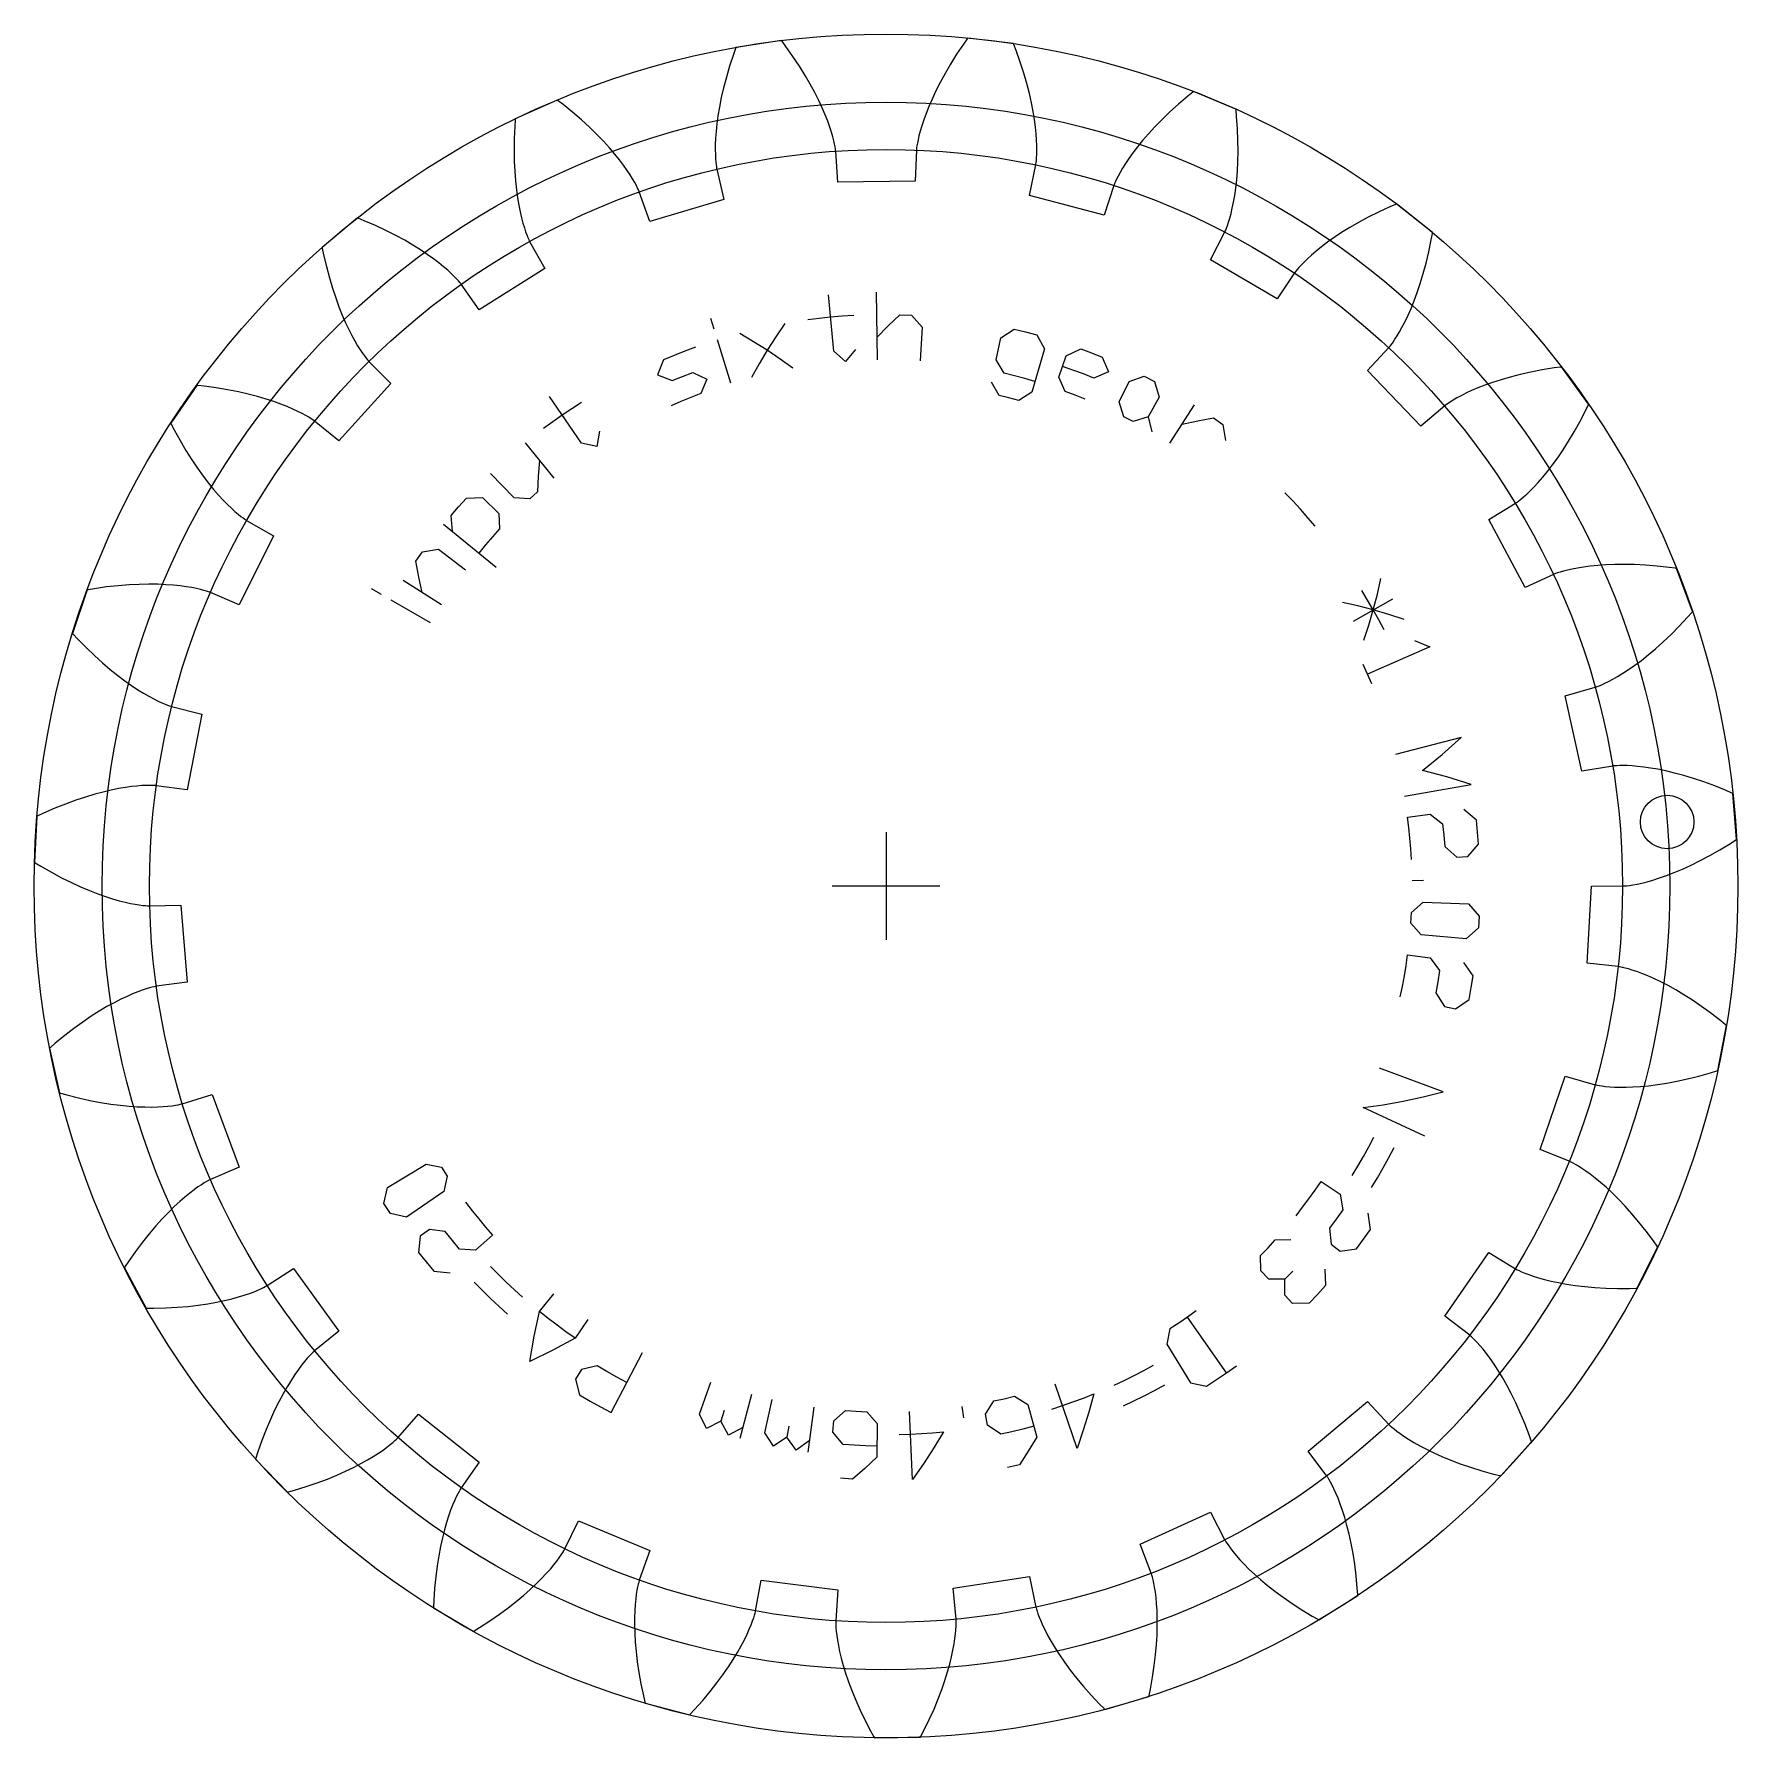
# Model space of a CAD drawing. Extents: x -25.2 to 25.2, y -25.2 to 25.2.
import ezdxf

# ---------------------------------------------------------------- set-up
doc = ezdxf.new("R2010")
doc.units = 0
for name, color, linetype in [('gear', 7, 'CONTINUOUS'), ('gear_guides', 5, 'CONTINUOUS'), ('gear_texts', 7, 'CONTINUOUS')]:
    doc.layers.add(name, color=color, linetype=linetype)

msp = doc.modelspace()

# ---------------------------------------------------------------- linework, layer by layer
at = {"layer": 'gear'}
msp.add_lwpolyline([(20.907, 0), (21.832384, 0.000039), (21.85399, 0.000795), (21.895635, 0.003472), (21.957203, 0.009287), (22.038524, 0.019448), (22.139372, 0.035159), (22.259466, 0.05761), (22.398474, 0.087982), (22.556005, 0.127438), (22.73162, 0.177127), (22.924824, 0.238178), (23.135071, 0.311699), (23.361766, 0.398773), (23.604261, 0.500461), (23.861863, 0.617795), (24.133827, 0.751777), (24.419364, 0.903379), (24.717638, 1.07354), (25.02777, 1.263164), (25.186996, 1.365547), (25.207086, 1.378707), (25.212115, 1.38201), (25.21213, 1.382389), (25.10081, 2.740776), (25.100733, 2.741148), (25.095233, 2.743588), (25.073269, 2.753302), (24.899499, 2.828395), (24.562632, 2.964997), (24.240634, 3.084327), (23.934225, 3.187419), (23.644076, 3.275336), (23.370809, 3.349164), (23.114993, 3.410015), (22.877147, 3.459021), (22.657735, 3.49733), (22.457169, 3.526111), (22.275808, 3.546546), (22.113954, 3.559829), (21.971857, 3.567164), (21.849709, 3.569764), (21.747649, 3.568846), (21.665759, 3.565632), (21.604066, 3.561345), (21.562541, 3.557207), (21.5411, 3.554435), (20.628056, 3.403814), (20.131712, 5.640641), (21.02277, 5.890344), (21.043371, 5.896901), (21.082749, 5.910715), (21.140465, 5.932925), (21.216028, 5.964649), (21.308898, 6.006986), (21.418482, 6.061006), (21.54414, 6.127755), (21.685185, 6.20825), (21.840881, 6.303477), (22.010449, 6.414389), (22.193065, 6.541907), (22.38786, 6.686914), (22.593929, 6.850256), (22.810321, 7.032739), (23.036052, 7.235127), (23.270099, 7.458145), (23.511403, 7.702469), (23.758875, 7.968734), (23.884574, 8.110279), (23.900368, 8.128371), (23.904319, 8.132908), (23.904232, 8.133278), (23.430551, 9.411258), (23.430377, 9.411595), (23.424423, 9.412461), (23.400653, 9.415889), (23.213066, 9.441315), (22.851837, 9.481966), (22.509584, 9.509996), (22.186724, 9.526597), (21.883615, 9.532973), (21.600562, 9.530337), (21.337815, 9.519913), (21.095568, 9.502931), (20.873956, 9.480623), (20.673063, 9.454225), (20.492914, 9.424972), (20.333479, 9.394094), (20.194672, 9.36282), (20.076352, 9.332368), (19.978324, 9.303949), (19.900338, 9.278761), (19.842089, 9.257988), (19.803221, 9.2428), (19.783322, 9.234346), (18.944774, 8.842974), (17.863346, 10.862942), (18.653993, 11.343789), (18.67206, 11.355662), (18.706251, 11.379587), (18.755835, 11.416545), (18.820037, 11.46748), (18.898041, 11.533302), (18.988987, 11.614885), (19.091977, 11.713061), (19.206074, 11.828624), (19.330305, 11.962326), (19.46366, 12.114875), (19.6051, 12.286933), (19.75355, 12.479118), (19.907907, 12.691999), (20.067042, 12.926097), (20.229799, 13.181882), (20.394997, 13.459774), (20.561435, 13.760142), (20.727893, 14.083299), (20.810742, 14.253509), (20.821069, 14.275191), (20.82365, 14.280626), (20.823466, 14.280958), (20.022556, 15.38375), (20.022297, 15.384028), (20.01633, 15.383255), (19.992516, 15.380143), (19.805026, 15.354016), (19.446225, 15.2957), (19.109102, 15.230353), (18.793735, 15.159232), (18.500146, 15.083593), (18.228301, 15.004688), (17.978109, 14.923763), (17.749427, 14.842053), (17.542052, 14.760782), (17.35573, 14.681163), (17.190154, 14.60439), (17.044962, 14.531643), (16.91974, 14.464078), (16.814024, 14.402834), (16.727299, 14.349021), (16.659, 14.303726), (16.608515, 14.268008), (16.575186, 14.242897), (16.558306, 14.229388), (15.856444, 13.626292), (14.270139, 15.279588), (14.901734, 15.955918), (14.915929, 15.972225), (14.942397, 16.004488), (14.980171, 16.053452), (15.02825, 16.11982), (15.085602, 16.204247), (15.151165, 16.307341), (15.223848, 16.429662), (15.302536, 16.571723), (15.386087, 16.733984), (15.473341, 16.916855), (15.563115, 17.120693), (15.654209, 17.345802), (15.745408, 17.592434), (15.835483, 17.860785), (15.923194, 18.150996), (16.007291, 18.463153), (16.08652, 18.797287), (16.159617, 19.153371), (16.193473, 19.339621), (16.197567, 19.363286), (16.198586, 19.369215), (16.198319, 19.369486), (15.129579, 20.215299), (15.129255, 20.215497), (15.123718, 20.213143), (15.101627, 20.203722), (14.928138, 20.127979), (14.598375, 19.975023), (14.291384, 19.821144), (14.0069, 19.667575), (13.744606, 19.515532), (13.504129, 19.36621), (13.285049, 19.220785), (13.086892, 19.080407), (12.909134, 18.946201), (12.751202, 18.819265), (12.612479, 18.700668), (12.492298, 18.591446), (12.389948, 18.492602), (12.304676, 18.405107), (12.235686, 18.329891), (12.18214, 18.267849), (12.143164, 18.219836), (12.117846, 18.186663), (12.105236, 18.169101), (11.592115, 17.399009), (9.61858, 18.563016), (10.044282, 19.384669), (10.053551, 19.404201), (10.070333, 19.442408), (10.093496, 19.499749), (10.121887, 19.576627), (10.154334, 19.673396), (10.189651, 19.790356), (10.226637, 19.927751), (10.264079, 20.085774), (10.300755, 20.264559), (10.335435, 20.464189), (10.366885, 20.684689), (10.393867, 20.926028), (10.415143, 21.188119), (10.429478, 21.470821), (10.435638, 21.773934), (10.432398, 22.097205), (10.41854, 22.440324), (10.392857, 22.802925), (10.375208, 22.991402), (10.372765, 23.015294), (10.372146, 23.021278), (10.371816, 23.021467), (9.114511, 23.547573), (9.114145, 23.547676), (9.109449, 23.543916), (9.090719, 23.528883), (8.944099, 23.409143), (8.667831, 23.17289), (8.41374, 22.941892), (8.181238, 22.717265), (7.969691, 22.500093), (7.778419, 22.291429), (7.606698, 22.09229), (7.453762, 21.903655), (7.318804, 21.726467), (7.200976, 21.561629), (7.099394, 21.410003), (7.013138, 21.272406), (6.941251, 21.149615), (6.882747, 21.042357), (6.836608, 20.951317), (6.801786, 20.87713), (6.77721, 20.820381), (6.76178, 20.781608), (6.754376, 20.761296), (6.468051, 19.881322), (4.253655, 20.469711), (4.441892, 21.375748), (4.445548, 21.397056), (4.451399, 21.438374), (4.458233, 21.499838), (4.464829, 21.581525), (4.469965, 21.68346), (4.472417, 21.80561), (4.470963, 21.94789), (4.464382, 22.110154), (4.451462, 22.292205), (4.430997, 22.493789), (4.40179, 22.714597), (4.362659, 22.954266), (4.312436, 23.212378), (4.249967, 23.488464), (4.17412, 23.781999), (4.083782, 24.092408), (3.977866, 24.419064), (3.855307, 24.76129), (3.787461, 24.938016), (3.778663, 24.960363), (3.776452, 24.965959), (3.776084, 24.966051), (2.423461, 25.133431), (2.423081, 25.133431), (2.419573, 25.128543), (2.405594, 25.109015), (2.296716, 24.954157), (2.094434, 24.652129), (1.912088, 24.361144), (1.748811, 24.082118), (1.603701, 23.815926), (1.475818, 23.563395), (1.364193, 23.32531), (1.267821, 23.102409), (1.185672, 22.89538), (1.116687, 22.704866), (1.05978, 22.531455), (1.013845, 22.375689), (0.977753, 22.238057), (0.950356, 22.118993), (0.93049, 22.01888), (0.916975, 21.938049), (0.908621, 21.876774), (0.904224, 21.835276), (0.902575, 21.813719), (0.864282, 20.889128), (-1.426744, 20.858261), (-1.489933, 21.781485), (-1.492162, 21.802989), (-1.497675, 21.844354), (-1.507678, 21.905382), (-1.523365, 21.98582), (-1.545921, 22.08536), (-1.576516, 22.203643), (-1.616303, 22.340254), (-1.666417, 22.494725), (-1.727975, 22.66654), (-1.802068, 22.855127), (-1.889765, 23.059867), (-1.992107, 23.280091), (-2.110106, 23.515082), (-2.244745, 23.764075), (-2.396975, 24.026262), (-2.567709, 24.300788), (-2.757829, 24.586754), (-2.968175, 24.883223), (-3.081185, 25.035091), (-3.095685, 25.054236), (-3.099324, 25.059028), (-3.099703, 25.059017), (-4.447326, 24.855257), (-4.447692, 24.855155), (-4.449751, 24.849502), (-4.457944, 24.826926), (-4.521003, 24.648436), (-4.634298, 24.303033), (-4.731376, 23.973642), (-4.813317, 23.660912), (-4.881229, 23.36544), (-4.936237, 23.087771), (-4.979489, 22.828399), (-5.012148, 22.587763), (-5.035396, 22.366248), (-5.050423, 22.164186), (-5.058433, 21.981853), (-5.06064, 21.81947), (-5.058261, 21.677204), (-5.052519, 21.555163), (-5.044638, 21.453404), (-5.035843, 21.371924), (-5.027356, 21.310667), (-5.020394, 21.269521), (-5.016166, 21.248319), (-4.803587, 20.347683), (-7.001328, 19.699849), (-7.311257, 20.571789), (-7.319205, 20.591895), (-7.335674, 20.630239), (-7.36177, 20.686305), (-7.398577, 20.759527), (-7.447153, 20.849291), (-7.508525, 20.954933), (-7.583694, 21.075743), (-7.673626, 21.210966), (-7.779256, 21.359801), (-7.901482, 21.521404), (-8.041165, 21.694892), (-8.199127, 21.879338), (-8.376151, 22.073779), (-8.572975, 22.277214), (-8.790296, 22.488607), (-9.028766, 22.706889), (-9.288988, 22.930957), (-9.57152, 23.159682), (-9.721313, 23.275429), (-9.740441, 23.289951), (-9.745237, 23.293584), (-9.7456, 23.293471), (-10.988275, 22.733682), (-10.9886, 22.733485), (-10.989057, 22.727486), (-10.990855, 22.703537), (-11.003421, 22.514653), (-11.019326, 22.151491), (-11.023935, 21.808124), (-11.018464, 21.484883), (-11.00414, 21.182046), (-10.982194, 20.899833), (-10.953864, 20.63841), (-10.92039, 20.397886), (-10.883011, 20.178314), (-10.842965, 19.97969), (-10.801486, 19.801957), (-10.7598, 19.645001), (-10.719126, 19.508652), (-10.680671, 19.392686), (-10.645628, 19.296826), (-10.615177, 19.220741), (-10.590478, 19.164045), (-10.572672, 19.126304), (-10.562881, 19.107029), (-10.115196, 18.297143), (-12.056655, 17.08039), (-12.590338, 17.836378), (-12.603416, 17.853594), (-12.629619, 17.886072), (-12.669874, 17.933018), (-12.725072, 17.993595), (-12.796064, 18.066925), (-12.883662, 18.152091), (-12.988637, 18.248141), (-13.111718, 18.354086), (-13.253586, 18.468903), (-13.414879, 18.591538), (-13.596189, 18.720906), (-13.798056, 18.855895), (-14.020975, 18.995365), (-14.265386, 19.138153), (-14.531682, 19.283075), (-14.8202, 19.428924), (-15.131225, 19.574476), (-15.464989, 19.718493), (-15.640456, 19.789534), (-15.662793, 19.798357), (-15.668391, 19.800561), (-15.66871, 19.800354), (-16.714274, 18.926055), (-16.714534, 18.925777), (-16.713356, 18.919877), (-16.708626, 18.896331), (-16.669765, 18.711061), (-16.5871, 18.357076), (-16.498899, 18.025198), (-16.406422, 17.71542), (-16.310924, 17.427677), (-16.213652, 17.16185), (-16.115842, 16.917765), (-16.018716, 16.695191), (-15.923483, 16.493846), (-15.831334, 16.313392), (-15.743442, 16.153441), (-15.660955, 16.013552), (-15.585003, 15.893232), (-15.516687, 15.791942), (-15.457081, 15.709092), (-15.407231, 15.644043), (-15.368152, 15.596114), (-15.340824, 15.564576), (-15.326195, 15.548657), (-14.676608, 14.889588), (-16.217796, 13.194156), (-16.935651, 13.778124), (-16.952889, 13.791173), (-16.986883, 13.815378), (-17.038311, 13.849722), (-17.107805, 13.893161), (-17.195949, 13.944617), (-17.303276, 14.002992), (-17.430273, 14.067158), (-17.577373, 14.135968), (-17.744957, 14.208251), (-17.933356, 14.282822), (-18.142845, 14.358476), (-18.373646, 14.433996), (-18.625927, 14.508152), (-18.899799, 14.579704), (-19.195319, 14.647405), (-19.512488, 14.710005), (-19.851249, 14.766246), (-20.211491, 14.814873), (-20.399617, 14.83594), (-20.423507, 14.838409), (-20.429492, 14.839021), (-20.429743, 14.838736), (-21.200652, 13.714768), (-21.200827, 13.714431), (-21.198101, 13.709067), (-21.187194, 13.687671), (-21.099788, 13.519755), (-20.924685, 13.201199), (-20.750215, 12.905425), (-20.57759, 12.632084), (-20.408002, 12.380777), (-20.242618, 12.151051), (-20.082581, 11.942406), (-19.929007, 11.75429), (-19.782984, 11.586105), (-19.645566, 11.437204), (-19.517778, 11.306898), (-19.400609, 11.19445), (-19.295012, 11.099085), (-19.201901, 11.019982), (-19.122153, 10.956285), (-19.056601, 10.907098), (-19.00604, 10.87149), (-18.971217, 10.848494), (-18.952836, 10.837113), (-18.149522, 10.377741), (-19.176137, 8.329372), (-20.024925, 8.69801), (-20.045044, 8.705925), (-20.084307, 8.72006), (-20.143095, 8.739256), (-20.221731, 8.762334), (-20.320489, 8.788102), (-20.439586, 8.815355), (-20.579185, 8.842878), (-20.739394, 8.869449), (-20.920266, 8.893839), (-21.121798, 8.914815), (-21.34393, 8.931144), (-21.586547, 8.941594), (-21.849479, 8.944935), (-22.1325, 8.939944), (-22.435327, 8.925405), (-22.757623, 8.900112), (-23.098996, 8.862871), (-23.458999, 8.812503), (-23.645833, 8.782032), (-23.669503, 8.777965), (-23.675431, 8.776939), (-23.675596, 8.776597), (-24.114674, 7.48632), (-24.114752, 7.485948), (-24.11068, 7.481519), (-24.094404, 7.463858), (-23.964937, 7.325751), (-23.710382, 7.066251), (-23.462583, 6.828516), (-23.222613, 6.611885), (-22.991511, 6.415651), (-22.770281, 6.239064), (-22.559887, 6.081334), (-22.361255, 5.941627), (-22.175271, 5.819076), (-22.002776, 5.712771), (-21.844571, 5.621774), (-21.701409, 5.545108), (-21.573998, 5.481769), (-21.462998, 5.430721), (-21.369022, 5.390901), (-21.292631, 5.361224), (-21.234337, 5.340577), (-21.194601, 5.32783), (-21.173831, 5.32183), (-20.276369, 5.096223), (-20.712271, 2.846836), (-21.629041, 2.972804), (-21.650549, 2.974997), (-21.692171, 2.978015), (-21.753957, 2.980639), (-21.835904, 2.981645), (-21.937952, 2.979813), (-22.059985, 2.973923), (-22.201833, 2.962763), (-22.36327, 2.945124), (-22.544015, 2.919811), (-22.743732, 2.885637), (-22.962033, 2.84143), (-23.198473, 2.786035), (-23.452556, 2.718314), (-23.723735, 2.637149), (-24.01141, 2.541448), (-24.31493, 2.430138), (-24.633597, 2.302177), (-24.966661, 2.156549), (-25.138345, 2.076801), (-25.16004, 2.066499), (-25.165471, 2.063911), (-25.165538, 2.063537), (-25.240222, 0.702645), (-25.240196, 0.702266), (-25.23508, 0.6991), (-25.214643, 0.686486), (-25.052717, 0.58843), (-24.737588, 0.407231), (-24.434838, 0.245167), (-24.14532, 0.101312), (-23.869846, -0.025294), (-23.609177, -0.135645), (-23.364029, -0.230763), (-23.135071, -0.311699), (-22.922919, -0.379528), (-22.728141, -0.435352), (-22.551251, -0.480291), (-22.392714, -0.51549), (-22.252939, -0.542105), (-22.132283, -0.561313), (-22.031048, -0.574301), (-21.949483, -0.582268), (-21.887781, -0.586421), (-21.846079, -0.587976), (-21.82446, -0.58815), (-20.899411, -0.563257), (-20.712271, -2.846836), (-21.629031, -2.972881), (-21.650333, -2.976572), (-21.691225, -2.984895), (-21.751428, -2.999039), (-21.830608, -3.020179), (-21.928377, -3.049475), (-22.044296, -3.08807), (-22.177873, -3.137087), (-22.328565, -3.197627), (-22.495777, -3.270766), (-22.678869, -3.357556), (-22.877147, -3.459021), (-23.089873, -3.576152), (-23.316264, -3.709913), (-23.555489, -3.86123), (-23.806676, -4.030997), (-24.06891, -4.220068), (-24.341236, -4.429259), (-24.622659, -4.659346), (-24.766461, -4.782457), (-24.784572, -4.79823), (-24.789104, -4.802187), (-24.789068, -4.802565), (-24.493817, -6.133141), (-24.49369, -6.133499), (-24.48791, -6.135167), (-24.464828, -6.1418), (-24.28245, -6.192533), (-23.930121, -6.281992), (-23.594873, -6.356365), (-23.27728, -6.416774), (-22.977863, -6.464364), (-22.697088, -6.500295), (-22.435369, -6.525746), (-22.193065, -6.541907), (-21.97048, -6.549984), (-21.767863, -6.551187), (-21.585409, -6.546736), (-21.423254, -6.537856), (-21.281481, -6.525773), (-21.160117, -6.511716), (-21.059133, -6.49691), (-20.978443, -6.482575), (-20.917908, -6.469928), (-20.877333, -6.460174), (-20.856469, -6.454508), (-19.972439, -6.180964), (-19.176137, -8.329372), (-20.024894, -8.698081), (-20.04441, -8.707383), (-20.081541, -8.72643), (-20.135695, -8.756291), (-20.206235, -8.79801), (-20.292475, -8.852598), (-20.393682, -8.921036), (-20.509081, -9.004274), (-20.637851, -9.103225), (-20.779131, -9.218765), (-20.932017, -9.351735), (-21.095568, -9.502931), (-21.268804, -9.673112), (-21.450711, -9.862992), (-21.64024, -10.07324), (-21.83631, -10.304481), (-22.037809, -10.557291), (-22.243597, -10.832197), (-22.452508, -11.129679), (-22.557762, -11.287022), (-22.570946, -11.307096), (-22.574242, -11.312129), (-22.574105, -11.312483), (-21.930818, -12.51406), (-21.9306, -12.514371), (-21.924583, -12.514418), (-21.900568, -12.514577), (-21.711266, -12.514223), (-21.347866, -12.505308), (-21.004984, -12.486474), (-20.682871, -12.458958), (-20.381717, -12.424001), (-20.101659, -12.382847), (-19.842779, -12.336743), (-19.6051, -12.286933), (-19.38859, -12.234657), (-19.193163, -12.18115), (-19.018675, -12.127639), (-18.864929, -12.075339), (-18.731674, -12.025455), (-18.618603, -11.979175), (-18.525358, -11.937673), (-18.451528, -11.9021), (-18.39665, -11.87359), (-18.360211, -11.85325), (-18.341649, -11.842166), (-17.564203, -11.340257), (-16.217796, -13.194156), (-16.935602, -13.778184), (-16.951886, -13.792406), (-16.9825, -13.820765), (-17.02659, -13.86413), (-17.083258, -13.923333), (-17.151572, -13.999163), (-17.230562, -14.09237), (-17.319225, -14.203655), (-17.416523, -14.333678), (-17.521391, -14.483051), (-17.632733, -14.652337), (-17.749427, -14.842053), (-17.870325, -15.052661), (-17.994257, -15.284578), (-18.120034, -15.538164), (-18.246445, -15.813729), (-18.372264, -16.111527), (-18.496252, -16.431761), (-18.617156, -16.774575), (-18.676057, -16.95448), (-18.683336, -16.977367), (-18.685152, -16.983102), (-18.684925, -16.983406), (-17.741311, -17.966869), (-17.741017, -17.967109), (-17.735211, -17.965531), (-17.712043, -17.959205), (-17.529856, -17.907792), (-17.182337, -17.801163), (-16.857252, -17.690519), (-16.554507, -17.577118), (-16.273952, -17.462206), (-16.015383, -17.34702), (-15.778542, -17.232781), (-15.563115, -17.120693), (-15.368738, -17.011942), (-15.194993, -16.907693), (-15.041413, -16.80909), (-14.907479, -16.71725), (-14.792623, -16.633263), (-14.696231, -16.558194), (-14.617642, -16.493073), (-14.556147, -16.4389), (-14.510996, -16.396641), (-14.481396, -16.367225), (-14.466513, -16.351544), (-13.85331, -15.658494), (-12.056655, -17.08039), (-12.590275, -17.836423), (-12.602117, -17.854511), (-12.623945, -17.890077), (-12.6547, -17.943729), (-12.693294, -18.016026), (-12.738616, -18.107475), (-12.78953, -18.218536), (-12.844881, -18.349616), (-12.903491, -18.501068), (-12.96417, -18.673195), (-13.02571, -18.866243), (-13.086892, -19.080407), (-13.146485, -19.315824), (-13.203251, -19.572577), (-13.255947, -19.850693), (-13.303324, -20.150145), (-13.344133, -20.470846), (-13.377125, -20.812656), (-13.401056, -21.175376), (-13.409235, -21.364502), (-13.410068, -21.388504), (-13.41027, -21.394517), (-13.409969, -21.394748), (-12.236012, -22.087157), (-12.235664, -22.087309), (-12.230499, -22.084223), (-12.209896, -22.071881), (-12.048337, -21.973221), (-11.742473, -21.776786), (-11.459295, -21.582539), (-11.198371, -21.391663), (-10.959223, -21.20532), (-10.741319, -21.024644), (-10.544082, -20.850742), (-10.366885, -20.684689), (-10.209056, -20.527529), (-10.069881, -20.38027), (-9.948599, -20.243888), (-9.844409, -20.119318), (-9.756472, -20.007459), (-9.683908, -19.909167), (-9.625802, -19.825258), (-9.581203, -19.756503), (-9.549128, -19.703629), (-9.528562, -19.667318), (-9.518462, -19.648203), (-9.11498, -18.815413), (-7.001328, -19.699849), (-7.311184, -20.571815), (-7.317707, -20.592427), (-7.32913, -20.632564), (-7.344269, -20.692524), (-7.361927, -20.772552), (-7.380895, -20.872839), (-7.399958, -20.993518), (-7.41789, -21.13467), (-7.433466, -21.296319), (-7.445456, -21.478433), (-7.45263, -21.680926), (-7.453762, -21.903655), (-7.447631, -22.14642), (-7.433021, -22.408967), (-7.408728, -22.690988), (-7.373557, -22.992117), (-7.326328, -23.311935), (-7.265878, -23.649971), (-7.19106, -24.005698), (-7.14791, -24.190016), (-7.142237, -24.213353), (-7.140809, -24.219197), (-7.140457, -24.219339), (-5.823224, -24.569342), (-5.822847, -24.569394), (-5.818707, -24.565029), (-5.802198, -24.547586), (-5.673248, -24.408997), (-5.431724, -24.137326), (-5.211454, -23.87388), (-5.011704, -23.619686), (-4.831698, -23.375732), (-4.670621, -23.142967), (-4.527616, -22.922299), (-4.40179, -22.714597), (-4.292216, -22.520683), (-4.197931, -22.341336), (-4.117942, -22.177289), (-4.051225, -22.029229), (-3.996728, -21.897793), (-3.953373, -21.783568), (-3.92006, -21.687094), (-3.895665, -21.608856), (-3.879045, -21.549289), (-3.869038, -21.508776), (-3.86447, -21.487645), (-3.700635, -20.576879), (-1.426744, -20.858261), (-1.489856, -21.78149), (-1.490576, -21.803098), (-1.490747, -21.844828), (-1.489148, -21.90665), (-1.484559, -21.988474), (-1.475767, -22.090159), (-1.461564, -22.211506), (-1.440749, -22.352262), (-1.412135, -22.512119), (-1.374546, -22.690715), (-1.326822, -22.887634), (-1.267821, -23.102409), (-1.19642, -23.334517), (-1.111517, -23.583387), (-1.012037, -23.848395), (-0.896926, -24.128868), (-0.765163, -24.424085), (-0.615754, -24.733276), (-0.447736, -25.055626), (-0.356458, -25.221468), (-0.344699, -25.242409), (-0.341747, -25.247651), (-0.34137, -25.247692), (1.021446, -25.229331), (1.021823, -25.22928), (1.024632, -25.22396), (1.035823, -25.20271), (1.1226, -25.034469), (1.281872, -24.70771), (1.422897, -24.394605), (1.546659, -24.095946), (1.654171, -23.812473), (1.746476, -23.544881), (1.824643, -23.293814), (1.889765, -23.059867), (1.942959, -22.843581), (1.98536, -22.645447), (2.018124, -22.465903), (2.042421, -22.305333), (2.059436, -22.164067), (2.070365, -22.042382), (2.076414, -21.940497), (2.078796, -21.858579), (2.078729, -21.796737), (2.077434, -21.755026), (2.076132, -21.733446), (1.988171, -20.812252), (4.253655, -20.469711), (4.441968, -21.375732), (4.447104, -21.396733), (4.458198, -21.436962), (4.476417, -21.496059), (4.502912, -21.573611), (4.538812, -21.669153), (4.585227, -21.782168), (4.643246, -21.912089), (4.713928, -22.058298), (4.798307, -22.22013), (4.89739, -22.396871), (5.012148, -22.587763), (5.143524, -22.792), (5.292422, -23.008735), (5.459712, -23.237076), (5.646225, -23.476092), (5.85275, -23.724812), (6.080038, -23.982228), (6.328794, -24.247293), (6.461431, -24.382359), (6.478403, -24.399351), (6.48266, -24.403602), (6.483035, -24.40354), (7.79036, -24.018176), (7.790709, -24.018025), (7.791979, -24.012144), (7.797021, -23.988663), (7.835189, -23.803249), (7.900397, -23.445636), (7.951718, -23.106094), (7.990313, -22.785119), (8.017358, -22.483152), (8.034045, -22.20058), (8.041576, -21.937734), (8.041165, -21.694892), (8.034033, -21.472275), (8.021406, -21.270049), (8.004514, -21.088323), (7.984589, -20.927152), (7.96286, -20.786535), (7.940553, -20.666413), (7.91889, -20.566674), (7.899083, -20.487151), (7.882334, -20.42762), (7.869833, -20.387806), (7.862757, -20.367377), (7.529522, -19.504075), (9.61858, -18.563016), (10.044351, -19.384633), (10.054963, -19.403469), (10.076499, -19.439213), (10.109987, -19.491204), (10.156422, -19.558732), (10.216768, -19.641045), (10.291953, -19.737347), (10.382872, -19.846796), (10.49038, -19.968514), (10.615292, -20.101579), (10.758385, -20.245034), (10.92039, -20.397886), (11.101996, -20.559105), (11.303847, -20.72763), (11.526539, -20.90237), (11.770621, -21.082202), (12.036592, -21.265979), (12.324902, -21.452527), (12.635947, -21.64065), (12.800105, -21.734921), (12.821033, -21.746704), (12.826279, -21.74965), (12.826623, -21.749489), (13.981499, -21.025703), (13.981794, -21.025464), (13.98143, -21.019458), (13.97995, -20.995487), (13.966679, -20.806651), (13.932985, -20.444707), (13.890796, -20.10391), (13.841362, -19.784425), (13.785935, -19.486358), (13.725766, -19.209762), (13.662102, -18.954632), (13.596189, -18.720906), (13.529259, -18.508469), (13.462541, -18.317148), (13.397246, -18.146719), (13.334577, -17.9969), (13.275715, -17.86736), (13.221828, -17.757711), (13.174058, -17.667515), (13.13353, -17.596285), (13.101341, -17.543481), (13.078563, -17.508515), (13.066237, -17.490753), (12.512444, -16.74937), (14.270139, -15.279588), (14.901791, -15.955865), (14.917091, -15.97114), (14.947472, -15.999748), (14.993745, -16.040775), (15.056677, -16.093271), (15.136993, -16.156251), (15.235372, -16.228697), (15.352449, -16.309558), (15.488809, -16.397756), (15.64499, -16.492186), (15.82148, -16.591716), (16.018716, -16.695191), (16.237084, -16.801435), (16.476918, -16.909252), (16.738496, -17.01743), (17.022045, -17.124741), (17.327735, -17.229945), (17.655683, -17.33179), (18.005949, -17.429018), (18.189454, -17.475505), (18.212784, -17.481204), (18.218631, -17.482625), (18.218919, -17.482377), (19.135694, -16.47385), (19.135913, -16.473539), (19.133943, -16.467855), (19.126051, -16.445172), (19.062324, -16.266919), (18.932228, -15.927487), (18.799658, -15.61071), (18.665861, -15.31641), (18.532072, -15.044351), (18.399509, -14.794245), (18.269373, -14.565752), (18.142845, -14.358476), (18.021083, -14.171974), (17.905221, -14.005749), (17.796366, -13.859255), (17.6956, -13.731901), (17.603972, -13.623044), (17.522499, -13.532), (17.452167, -13.458037), (17.393924, -13.400383), (17.348682, -13.358221), (17.317315, -13.330698), (17.300655, -13.31692), (16.567374, -12.752441), (17.863346, -10.862942), (18.654033, -11.343723), (18.672886, -11.354304), (18.70986, -11.373654), (18.765486, -11.400676), (18.840247, -11.434246), (18.934577, -11.473222), (19.048853, -11.516438), (19.183404, -11.562714), (19.338503, -11.610853), (19.51437, -11.659644), (19.711168, -11.707866), (19.929007, -11.75429), (20.167942, -11.797679), (20.42797, -11.836792), (20.709035, -11.870385), (21.011021, -11.897216), (21.333759, -11.916045), (21.677024, -11.925634), (22.040532, -11.924756), (22.229775, -11.92001), (22.253777, -11.919203), (22.25979, -11.918994), (22.26, -11.918678), (22.870682, -10.700206), (22.87081, -10.699848), (22.867379, -10.694906), (22.853659, -10.675194), (22.744204, -10.520744), (22.527354, -10.228999), (22.314235, -9.959736), (22.105998, -9.712447), (21.903769, -9.486572), (21.708645, -9.281506), (21.521688, -9.096596), (21.34393, -8.931144), (21.176365, -8.784409), (21.019952, -8.655607), (20.875611, -8.543914), (20.744222, -8.448469), (20.626622, -8.36837), (20.523607, -8.302683), (20.435928, -8.250438), (20.36429, -8.210636), (20.309351, -8.182244), (20.271721, -8.164204), (20.251961, -8.155431), (19.393579, -7.809722), (20.131712, -5.640641), (21.02279, -5.890269), (21.0438, -5.895371), (21.084622, -5.904028), (21.145476, -5.91504), (21.226523, -5.927196), (21.327869, -5.939276), (21.449568, -5.950058), (21.591615, -5.958317), (21.75395, -5.962825), (21.936458, -5.962359), (22.138969, -5.955697), (22.361255, -5.941627), (22.603036, -5.918943), (22.863974, -5.886451), (23.143679, -5.842968), (23.441706, -5.78733), (23.757556, -5.718386), (24.090679, -5.635008), (24.44047, -5.536089), (24.621414, -5.480462), (24.64431, -5.47321), (24.650043, -5.471386), (24.65016, -5.471025), (24.909456, -4.132977), (24.909482, -4.132598), (24.904845, -4.128765), (24.886316, -4.113485), (24.73925, -3.994294), (24.45173, -3.771872), (24.173867, -3.570093), (23.906634, -3.388156), (23.650965, -3.225218), (23.40775, -3.080401), (23.177838, -2.952788), (22.962033, -2.84143), (22.761093, -2.745344), (22.57573, -2.663518), (22.406607, -2.59491), (22.254339, -2.538453), (22.11949, -2.493052), (22.002574, -2.457594), (21.90405, -2.430942), (21.82433, -2.411943), (21.763768, -2.399426), (21.722666, -2.392208), (21.701273, -2.389092), (20.78145, -2.287792)], close=True, dxfattribs=at)
at = {"layer": 'gear_guides'}
for p, q in [((0, 1.6), (0, -1.6)), ((1.6, 0), (-1.6, 0))]:
    msp.add_line(p, q, dxfattribs=at)
for centre, radius in [((0, 0), 25.25), ((0, 0), 23.23), ((0, 0), 21.82906), ((23.152386, 1.897347), 0.79285)]:
    msp.add_circle(centre, radius, dxfattribs=at)
at = {"layer": 'gear_texts'}
for points in [[(-0.901182, 15.903457), (-1.196728, 15.547388), (-1.543284, 15.854033), (-1.705854, 17.524096)], [(-0.25218, 15.591339), (-0.284743, 17.604625)], [(-5.090816, 16.504019), (-5.189733, 16.824701)], [(-2.99704, 16.668449), (-3.267324, 16.275431), (-3.52297, 15.878433), (-3.763931, 15.477884), (-3.99017, 15.074216)], [(-0.958141, 16.908619), (-1.299749, 16.885795), (-1.640826, 16.856071), (-1.981233, 16.819457), (-2.32083, 16.77597)], [(-0.263034, 16.262434), (0.067118, 16.600017), (0.410811, 16.930761), (0.752979, 16.918997), (1.073144, 16.565429), (1.008059, 15.56076)], [(-4.596229, 14.900608), (-4.991898, 16.183337)], [(-2.759488, 15.347269), (-3.135219, 15.617378), (-3.52297, 15.878433), (-3.922528, 16.13006), (-4.333667, 16.371889)], [(4.415155, 14.955262), (4.111936, 15.041457), (3.807035, 15.121505), (3.500579, 15.195374), (3.261404, 15.591514), (3.398827, 16.248478), (3.801929, 16.503477), (4.134767, 16.42325), (4.465914, 16.336311), (4.700216, 15.920837), (4.320135, 14.633403), (3.934946, 14.39403), (3.64317, 14.470633), (3.349905, 14.541322), (3.123982, 14.93455)], [(-5.64197, 15.968331), (-5.963614, 15.851017), (-6.28282, 15.727225), (-6.599459, 15.597005), (-6.776408, 15.154054), (-6.337915, 14.978878), (-6.033825, 15.103937), (-5.727269, 15.222823), (-5.306574, 15.019066), (-5.490924, 14.594629), (-5.78483, 14.480649), (-6.076371, 14.360751), (-6.365429, 14.234984)], [(5.901736, 14.433397), (5.608762, 14.54975), (5.313496, 14.660157), (5.124011, 15.082327), (5.339916, 15.717836), (5.770912, 15.922186), (6.091596, 15.802275), (6.409791, 15.675905), (6.5921, 15.235133), (6.155764, 15.054651), (5.850179, 15.176012), (5.542204, 15.291172), (5.231964, 15.400081)], [(7.768478, 13.906215), (7.328069, 13.764187), (7.048331, 13.90951), (6.911321, 14.351506), (7.202536, 14.956221), (7.655091, 15.106919), (7.95891, 14.949086), (8.095811, 14.492168), (7.768478, 13.906215), (7.878447, 13.456728)], [(-9.024849, 14.330789), (-9.312699, 14.145426), (-9.596743, 13.954281), (-9.876865, 13.757433), (-10.15295, 13.554963)], [(-8.488352, 13.478871), (-8.574553, 13.024227), (-9.026248, 13.124745), (-9.977073, 14.507305)], [(8.415946, 13.127273), (9.140439, 14.257342)], [(8.778193, 13.692308), (9.239983, 13.790859), (9.709269, 13.876222), (9.98779, 13.677115), (10.058877, 13.205456)], [(-10.692562, 13.133489), (-9.845045, 12.092499)], [(-10.268804, 12.612994), (-10.304578, 12.146924), (-10.325794, 11.684666), (-10.559887, 11.473545), (-11.021873, 11.500017), (-11.7185, 12.226864)], [(12.723642, 10.661801), (12.505516, 10.916828), (12.28228, 11.167394), (12.054023, 11.413395), (11.820841, 11.654733)], [(-12.852028, 10.506686), (-12.892483, 10.981954), (-12.667851, 11.240329), (-12.438041, 11.49411), (-11.961336, 11.510496), (-11.477711, 11.045099), (-11.452173, 10.583061), (-11.663768, 10.349395), (-11.870595, 10.111499), (-12.072571, 9.869471)], [(-11.552934, 9.444662), (-13.111846, 10.719091)], [(-13.745294, 8.69499), (-13.846644, 9.156174), (-13.934851, 9.624934), (-13.737438, 9.904657), (-13.266218, 9.978603), (-12.461642, 9.373416)], [(14.164934, 7.286063), (14.310016, 7.730419), (14.442801, 8.183554), (14.562996, 8.645149), (14.670312, 9.114877)], [(-14.957415, 8.635668), (-15.248046, 8.803464)], [(-13.178073, 8.336177), (-14.312515, 9.053802)], [(14.761788, 7.593069), (14.605279, 7.889923), (14.442801, 8.183554), (14.274421, 8.47384), (14.100208, 8.760663)], [(-13.504262, 7.796689), (-14.666785, 8.467872)], [(15.358641, 7.900074), (14.900542, 8.049428), (14.442801, 8.183554), (13.985847, 8.302531), (13.530103, 8.406449)], [(13.858845, 7.852674), (15.026758, 8.514434)], [(15.665421, 7.272801), (16.11642, 7.089774), (14.273327, 6.278979)], [(14.397339, 5.989164), (14.273327, 6.278979), (14.143482, 6.566228)], [(15.363723, 2.666359), (17.347617, 3.010662), (16.624369, 3.232613), (15.899507, 3.426606), (16.480116, 3.90195), (17.047738, 4.402104), (15.098138, 3.898675)], [(15.573467, 0.78776), (15.55436, 1.102414), (15.528897, 1.416617), (15.497087, 1.730241), (15.458944, 2.043158), (16.124341, 2.131101), (16.497645, 1.841952), (16.531508, 1.50808), (16.558616, 1.17359), (16.914119, 0.855575), (17.249282, 0.872529), (17.562871, 1.244767), (17.53412, 1.599542), (17.498202, 1.953664), (17.122435, 2.263016)], [(15.928156, 0.161009), (15.592582, 0.157617)], [(15.863101, -1.447104), (15.55436, -1.102414), (15.573467, -0.78776), (15.921646, -0.48296), (17.263395, -0.52366), (17.584445, -0.889483), (17.562871, -1.244767), (17.199916, -1.569055), (15.863101, -1.447104)], [(15.243389, -3.285202), (15.306683, -2.976388), (15.363723, -2.666359), (15.414483, -2.355239), (15.458944, -2.043158), (16.124341, -2.131101), (16.409707, -2.507304), (16.35567, -2.83851), (16.294948, -3.168557), (16.555625, -3.56801), (16.883685, -3.638712), (17.283212, -3.360725), (17.347617, -3.010662), (17.404932, -2.659368), (17.122435, -2.263016)], [(15.969808, -7.414115), (14.143482, -6.566228), (14.7341, -6.481678), (15.326892, -6.37585), (15.921236, -6.248625), (16.51651, -6.099901), (14.627662, -5.40231)], [(13.815155, -8.583556), (13.985847, -8.302531), (14.150823, -8.018114), (14.310016, -7.730419), (14.463361, -7.439566)], [(14.38526, -8.93777), (14.562996, -8.645149), (14.73478, -8.348994), (14.900542, -8.049428), (15.060215, -7.746571)], [(-13.631073, -8.241718), (-13.178073, -8.336177), (-13.006866, -8.600866), (-13.10647, -9.052763), (-14.210978, -9.815657), (-14.686422, -9.711482), (-14.879737, -9.412615), (-14.779791, -8.936264), (-13.631073, -8.241718)], [(12.151985, -9.771525), (12.347031, -9.523879), (12.537031, -9.27234), (12.721908, -9.017012), (12.901585, -8.757999), (13.456906, -9.134968), (13.543288, -9.599188), (13.346475, -9.871002), (13.144208, -10.138781), (13.198096, -10.612713), (13.459624, -10.82301), (13.941384, -10.753683), (14.155919, -10.469663), (14.364668, -10.181365), (14.289887, -9.700421)], [(-12.461642, -9.373416), (-12.269614, -9.62341), (-12.072571, -9.869471), (-11.870595, -10.111499), (-11.663768, -10.349395), (-12.165809, -10.794862), (-12.637011, -10.76434), (-12.852028, -10.506686), (-13.061792, -10.244738), (-13.53441, -10.180333), (-13.802602, -10.382062), (-13.85397, -10.866066), (-13.631484, -11.143901), (-13.403427, -11.417182), (-12.918871, -11.463063)], [(13.011144, -11.358221), (13.027181, -11.844679), (12.785082, -12.105601), (12.537757, -12.361575), (12.051148, -12.3721), (11.816988, -12.131704), (11.820841, -11.654733), (11.348667, -11.65091), (11.114506, -11.410514), (11.103924, -10.947891), (11.322965, -10.72119), (11.537378, -10.490108), (11.999889, -10.475435)], [(-11.719524, -11.277798), (-11.489151, -11.512401), (-11.254082, -11.742299), (-11.014414, -11.967399), (-10.770245, -12.187607)], [(12.054023, -11.413395), (11.820841, -11.654733)], [(-12.203148, -11.743194), (-11.963269, -11.987478), (-11.7185, -12.226864), (-11.468942, -12.461252), (-11.214696, -12.690548)], [(-8.836083, -12.848232), (-9.216413, -13.401257), (-9.876865, -13.757433), (-10.555324, -14.092162), (-10.424887, -13.346954), (-10.268804, -12.612994), (-9.845045, -12.092499)], [(-9.216413, -13.401257), (-9.485434, -13.21221), (-9.750577, -13.017765), (-10.011736, -12.817999), (-10.268804, -12.612994)], [(9.196135, -12.593036), (8.93969, -12.77636), (8.679592, -12.954464), (8.415946, -13.127273), (8.324237, -13.580838), (9.025737, -14.725322), (9.502685, -14.822377), (9.800374, -14.627254), (10.094058, -14.426152), (10.383617, -14.219155)], [(10.094058, -14.426152), (8.93969, -12.77636)], [(-7.682456, -14.715466), (-7.978357, -14.55716), (-8.270996, -14.392904), (-8.560256, -14.222767), (-9.024849, -14.330789), (-9.203682, -14.614762), (-9.079423, -15.085356), (-8.77262, -15.265812), (-8.462232, -15.44003), (-8.148386, -15.607937), (-7.216527, -13.822995)], [(6.759262, -14.793523), (7.056929, -14.653863), (7.351711, -14.508215), (7.64349, -14.356637), (7.932144, -14.199191)], [(-4.247793, -16.047471), (-4.663735, -16.28094), (-4.892981, -15.862655), (-5.318021, -16.07912), (-5.530171, -15.65191), (-5.194775, -14.702645)], [(-3.99017, -15.074216), (-4.333667, -16.371889)], [(4.37742, -16.012597), (4.052834, -16.097814), (3.726592, -16.176452), (3.398827, -16.248478), (3.007615, -15.984061), (2.945558, -15.654257), (3.192693, -15.263032), (3.500579, -15.195374), (3.807035, -15.121505), (4.20043, -15.36517), (4.465914, -16.336311), (4.216699, -16.748686), (3.952604, -17.157529), (3.60496, -17.233924)], [(4.919585, -15.502698), (5.231964, -15.400081), (5.542204, -15.291172), (5.850179, -15.176012), (6.155764, -15.054651), (6.011124, -15.593521), (5.847148, -16.132524), (5.663774, -16.671099), (5.016058, -14.764573)], [(7.038194, -15.404002), (7.348144, -15.258578), (7.655091, -15.106919), (7.95891, -14.949086), (8.259477, -14.785144)], [(-4.794064, -15.541972), (-4.892981, -15.862655)], [(-2.274841, -16.443545), (-2.659478, -16.725627), (-2.937652, -16.338154), (-3.333377, -16.604458), (-3.595661, -16.206057), (-3.377589, -15.223184)], [(-2.136876, -15.446268), (-2.32083, -16.77597)], [(-0.268461, -16.597982), (-0.603931, -16.589163), (-0.939154, -16.573565), (-1.273994, -16.551194), (-1.575798, -16.188045), (-1.543284, -15.854033), (-1.196728, -15.547388), (-0.882196, -15.568403), (-0.567304, -15.583055), (-0.257607, -15.926887), (-0.273889, -16.933529), (-0.62835, -17.259902), (-0.996113, -17.578727), (-1.35126, -17.554999)], [(0.39453, -16.259775), (0.723137, -16.248478), (1.051449, -16.230539), (1.379331, -16.205968), (1.70665, -16.174774), (1.417278, -16.651811), (1.109302, -17.123578), (0.78282, -17.589516), (0.693296, -15.577958)], [(2.310385, -15.760527), (2.26171, -15.428484)], [(-2.878264, -16.007859), (-2.937652, -16.338154)]]:
    msp.add_lwpolyline(points, dxfattribs=at)

doc.saveas('drawing.dxf')
